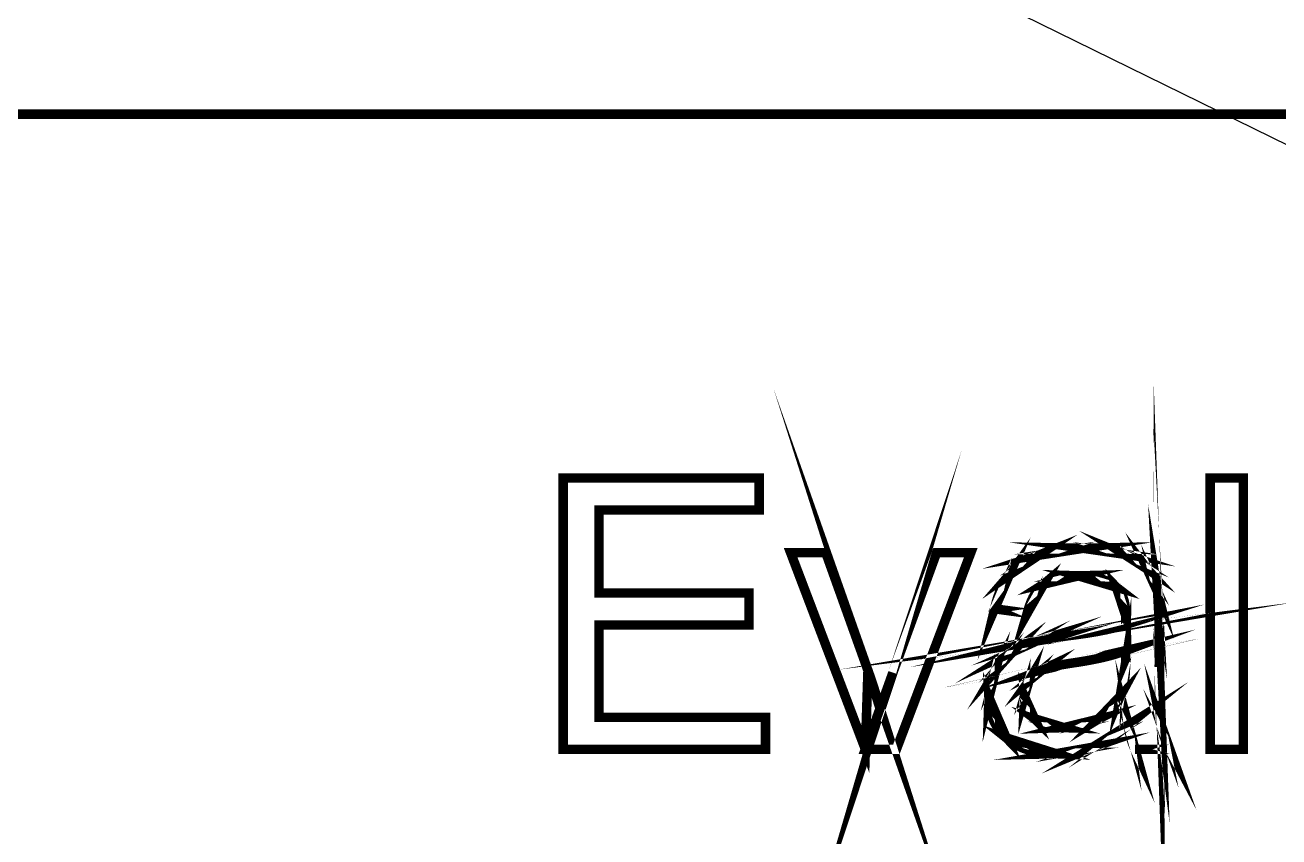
# Model space of a CAD drawing. Extents: x -600 to 1206, y -204 to 1404.
# Drawn here: x 204.3 to 336.7, y 1123.7 to 1209.4 of the extents above; entities that cross this region are included whole.
import ezdxf

# ---------------------------------------------------------------- set-up
doc = ezdxf.new("R2010")
doc.units = 0
doc.layers.get('0').update_dxf_attribs({"linetype": 'CONTINUOUS'})
doc.layers.add('PL', color=7, linetype='CONTINUOUS')

msp = doc.modelspace()

# ---------------------------------------------------------------- linework, layer by layer
at = {"color": 7, "const_width": 1}
for points in [[(0, 1200), (798.26171875, 1200), (798.26171875, 1021.25), (0, 1021.25), (0, 1200)], [(293.28125, 1141.2890625), (293.48533163265313, 1140.7110969387759), (293.68463010204084, 1140.1267538265306), (293.8791454081632, 1139.536033163265), (294.0688775510204, 1138.9389349489797), (294.2538265306123, 1138.3354591836735), (294.4339923469388, 1137.725605867347), (294.609375, 1137.109375), (293.28125, 1141.2890625)], [(323.8671875, 1149.58984375), (323.91382334183686, 1149.3036511479595), (323.95328443877554, 1148.9584661989797), (323.9855707908163, 1148.5542889030612), (324.0106823979592, 1148.091119260204), (324.0286192602041, 1147.5689572704082), (324.039381377551, 1146.9878029336735), (324.04296875, 1146.34765625), (323.8671875, 1149.58984375)], [(261.09375, 1132.96875), (261.09375, 1161.6015625), (281.796875, 1161.6015625), (281.796875, 1158.22265625), (264.8828125, 1158.22265625), (264.8828125, 1149.453125), (280.72265625, 1149.453125), (280.72265625, 1146.09375), (264.8828125, 1146.09375), (264.8828125, 1136.34765625), (282.4609375, 1136.34765625), (282.4609375, 1132.96875), (261.09375, 1132.96875)], [(329.4140625, 1132.96875), (329.4140625, 1161.6015625), (332.9296875, 1161.6015625), (332.9296875, 1132.96875), (329.4140625, 1132.96875)], [(306.66015625, 1147.79296875), (306.8064413265307, 1148.4062101403065), (306.97743941326536, 1148.9847735969388), (307.1731505102041, 1149.5286591198978), (307.393574617347, 1150.0378667091838), (307.6387117346939, 1150.512396364796), (307.90856186224494, 1150.9522480867347), (308.203125, 1151.357421875), (306.66015625, 1147.79296875)], [(308.203125, 1151.357421875), (308.52957589285717, 1151.732501594388), (308.89508928571433, 1152.082071109694), (309.2996651785714, 1152.4061304209183), (309.7433035714286, 1152.7046795280612), (310.2260044642857, 1152.9777184311224), (310.7477678571429, 1153.2252471301022), (311.30859375, 1153.447265625), (308.203125, 1151.357421875)], [(311.30859375, 1153.447265625), (311.90210459183686, 1153.6415816326532), (312.52192283163265, 1153.8060028698978), (313.16804846938766, 1153.9405293367347), (313.84048150510205, 1154.0451610331634), (314.5392219387755, 1154.1198979591836), (315.2642697704082, 1154.1647401147961), (316.015625, 1154.1796875), (311.30859375, 1153.447265625)], [(316.015625, 1154.1796875), (316.7542251275511, 1154.1669323979595), (317.4521683673469, 1154.1286670918366), (318.1094547193877, 1154.0648915816325), (318.7260841836735, 1153.975605867347), (319.3020567602041, 1153.8608099489797), (319.83737244897964, 1153.7205038265306), (320.33203125, 1153.5546875), (316.015625, 1154.1796875)], [(316.015625, 1154.1796875), (316.015625, 1154.1796875)], [(293.0078125, 1132.96875), (285.1171875, 1153.7109375), (288.828125, 1153.7109375), (293.28125, 1141.2890625), (293.28125, 1141.2890625), (293.0078125, 1132.96875)], [(295.91796875, 1141.0546875), (300.52734375, 1153.7109375), (304.140625, 1153.7109375), (296.2890625, 1132.96875), (293.0078125, 1132.96875), (295.91796875, 1141.0546875)], [(311.30859375, 1153.447265625), (311.30859375, 1153.447265625)], [(320.33203125, 1153.5546875), (320.788424744898, 1153.369539221939), (321.2089445153061, 1153.171237244898), (321.59359056122446, 1152.9597815688774), (321.9423628826531, 1152.7351721938776), (322.25526147959187, 1152.497409119898), (322.53228635204084, 1152.2464923469388), (322.7734375, 1151.982421875), (320.33203125, 1153.5546875)], [(320.33203125, 1153.5546875), (320.33203125, 1153.5546875)], [(322.7734375, 1151.982421875), (322.98708545918373, 1151.701610331633), (323.1816007653062, 1151.4004703443877), (323.3569834183673, 1151.079001913265), (323.51323341836735, 1150.7372050382655), (323.65035076530614, 1150.3750797193877), (323.7683354591837, 1149.9926259566328), (323.8671875, 1149.58984375), (322.7734375, 1151.982421875)], [(320.5078125, 1147.05078125), (320.4874840561225, 1147.638711734694), (320.4264987244898, 1148.174824617347), (320.324856505102, 1148.659119897959), (320.1825573979592, 1149.0915975765306), (319.9996014030612, 1149.4722576530612), (319.7759885204082, 1149.801100127551), (319.51171875, 1150.078125), (320.5078125, 1147.05078125)], [(322.7734375, 1151.982421875), (322.7734375, 1151.982421875)], [(308.203125, 1151.357421875), (308.203125, 1151.357421875)], [(311.845703125, 1150.400390625), (311.5206473214287, 1150.1247608418369), (311.220703125, 1149.7945232780614), (310.9458705357143, 1149.4096779336733), (310.69614955357144, 1148.9702248086737), (310.47154017857144, 1148.4761639030612), (310.2720424107143, 1147.9274952168369), (310.09765625, 1147.32421875), (311.845703125, 1150.400390625)], [(315.5078125, 1151.26953125), (314.8256138392857, 1151.2517936862246), (314.19642857142856, 1151.1985809948978), (313.62025669642856, 1151.1098931760203), (313.0970982142858, 1150.9857302295918), (312.626953125, 1150.8260921556123), (312.20982142857144, 1150.6309789540817), (311.845703125, 1150.400390625), (315.5078125, 1151.26953125)], [(311.845703125, 1150.400390625), (311.845703125, 1150.400390625)], [(319.51171875, 1150.078125), (319.099968112245, 1150.3942123724494), (318.6348054846939, 1150.6616709183675), (318.11623086734687, 1150.880500637755), (317.5442442602041, 1151.0507015306123), (316.9188456632653, 1151.1722735969388), (316.2400350765306, 1151.2452168367347), (315.5078125, 1151.26953125), (319.51171875, 1150.078125)], [(315.5078125, 1151.26953125), (315.5078125, 1151.26953125)], [(319.51171875, 1150.078125), (319.51171875, 1150.078125)], [(323.8671875, 1149.58984375), (323.8671875, 1149.58984375)], [(311.09375, 1144.39453125), (311.41103316326536, 1144.4722576530617), (311.7713647959184, 1144.549186862245), (312.17474489795916, 1144.625318877551), (312.62117346938777, 1144.7006536989797), (313.1106505102041, 1144.7751913265306), (313.6431760204082, 1144.848931760204), (314.21875, 1144.921875), (311.09375, 1144.39453125)], [(310.09765625, 1147.32421875), (306.66015625, 1147.79296875), (306.66015625, 1147.79296875), (310.09765625, 1147.32421875)], [(314.21875, 1144.921875), (315.38942920918373, 1145.0709502551024), (316.468431122449, 1145.2279974489797), (317.4557557397959, 1145.3930165816328), (318.3514030612246, 1145.5660076530612), (319.1553730867347, 1145.7469706632653), (319.86766581632656, 1145.935905612245), (320.48828125, 1146.1328125), (314.21875, 1144.921875)], [(319.921875, 1138.57421875), (320.0721460459185, 1138.9377391581638), (320.1992984693878, 1139.3474968112246), (320.30333227040813, 1139.8034917091836), (320.38424744897964, 1140.305723852041), (320.44204400510205, 1140.854193239796), (320.47672193877554, 1141.448899872449), (320.48828125, 1142.08984375), (319.921875, 1138.57421875)], [(308.564453125, 1143.2421875), (308.89110331632656, 1143.452248086735), (309.22931281887753, 1143.647161989796), (309.5790816326531, 1143.8269292091834), (309.9404097576531, 1143.991549744898), (310.3132971938776, 1144.1410235969388), (310.69774394132656, 1144.2753507653063), (311.09375, 1144.39453125), (308.564453125, 1143.2421875)], [(320.48828125, 1146.1328125), (320.49346301020415, 1146.328523596939), (320.49784757653055, 1146.5027104591836), (320.5014349489796, 1146.6553730867347), (320.504225127551, 1146.786511479592), (320.5062181122449, 1146.8961256377552), (320.5074139030612, 1146.9842155612246), (320.5078125, 1147.05078125), (320.48828125, 1146.1328125)], [(320.5078125, 1147.05078125), (320.5078125, 1147.05078125)], [(324.04296875, 1146.34765625), (324.04296875, 1141.66015625), (324.04296875, 1141.66015625), (324.04296875, 1146.34765625)], [(306.748046875, 1141.220703125), (306.9549186862245, 1141.5704719387757), (307.1793287627551, 1141.8999123086735), (307.4212771045918, 1142.2090242346937), (307.6807637117347, 1142.4978077168369), (307.9577885841837, 1142.7662627551022), (308.2523517219388, 1143.0143893494899), (308.564453125, 1143.2421875), (306.748046875, 1141.220703125)], [(306.0546875, 1138.4375), (306.0688376913266, 1138.8673867984696), (306.1112882653061, 1139.286511479592), (306.18203922193874, 1139.6948740433672), (306.2810905612246, 1140.092474489796), (306.40844228316325, 1140.4793128188776), (306.5640943877551, 1140.8553890306123), (306.748046875, 1141.220703125), (306.0546875, 1138.4375)], [(314.21875, 1144.921875), (314.21875, 1144.921875)], [(320.48828125, 1146.1328125), (320.48828125, 1146.1328125)], [(324.04296875, 1141.66015625), (324.04755261479596, 1140.333027742347), (324.0613042091837, 1139.1529815051022), (324.08422353316325, 1138.120017538265), (324.1163105867347, 1137.2341358418366), (324.157565369898, 1136.4953364158164), (324.20798788265313, 1135.9036192602043), (324.267578125, 1135.458984375), (324.04296875, 1141.66015625)], [(320.48828125, 1143.37890625), (319.90234375000006, 1143.1604751275515), (319.23828125000006, 1142.9516103316325), (318.49609374999994, 1142.7523118622446), (317.67578125, 1142.562579719388), (316.77734375, 1142.3824139030612), (315.80078125, 1142.2118144132655), (314.74609375, 1142.05078125), (320.48828125, 1143.37890625)], [(311.09375, 1144.39453125), (311.09375, 1144.39453125)], [(314.74609375, 1142.05078125), (314.1525829081633, 1141.9599011479595), (313.61088966836735, 1141.8658322704082), (313.1210140306122, 1141.7685746173468), (312.682955994898, 1141.6681281887757), (312.29671556122446, 1141.564492984694), (311.96229272959187, 1141.4576690051022), (311.6796875, 1141.34765625), (314.74609375, 1142.05078125)], [(311.6796875, 1141.34765625), (311.43136160714295, 1141.2286750637759), (311.1997767857143, 1141.0949457908162), (310.9849330357143, 1140.9464684311224), (310.7868303571429, 1140.783242984694), (310.60546875, 1140.6052694515306), (310.4408482142857, 1140.4125478316328), (310.29296875, 1140.205078125), (311.6796875, 1141.34765625)], [(308.564453125, 1143.2421875), (308.564453125, 1143.2421875)], [(320.48828125, 1142.08984375), (320.48828125, 1143.37890625), (320.48828125, 1142.08984375)], [(294.609375, 1137.109375), (294.7508769132655, 1137.5916772959185), (294.9075255102041, 1138.1010841836737), (295.07932079081627, 1138.6375956632653), (295.26626275510205, 1139.201211734694), (295.46835140306126, 1139.7919323979593), (295.6855867346939, 1140.4097576530612), (295.91796875, 1141.0546875), (294.609375, 1137.109375)], [(306.748046875, 1141.220703125), (306.748046875, 1141.220703125)], [(310.29296875, 1140.205078125), (310.16342474489807, 1139.9868463010207), (310.05381058673476, 1139.7618383290817), (309.9641262755102, 1139.5300542091836), (309.8943718112245, 1139.2914939413267), (309.8445471938776, 1139.0461575255104), (309.8146524234694, 1138.7940449617347), (309.8046875, 1138.53515625), (310.29296875, 1140.205078125)], [(311.6796875, 1141.34765625), (311.6796875, 1141.34765625)], [(314.74609375, 1142.05078125), (314.74609375, 1142.05078125)], [(317.59765625, 1136.142578125), (318.03252551020415, 1136.4098373724491), (318.43311543367344, 1136.703802614796), (318.79942602040813, 1137.024473852041), (319.1314572704082, 1137.3718510841838), (319.4292091836735, 1137.7459343112246), (319.6926817602041, 1138.1467235331634), (319.921875, 1138.57421875), (317.59765625, 1136.142578125)], [(321.484375, 1132.96875), (321.3360969387756, 1133.288823341837), (321.2037627551021, 1133.624043367347), (321.08737244897964, 1133.9744100765306), (320.9869260204082, 1134.339923469388), (320.90242346938777, 1134.7205835459183), (320.83386479591843, 1135.1163903061224), (320.78125, 1135.52734375), (321.484375, 1132.96875)], [(307.890625, 1134.169921875), (307.40353954081644, 1134.6659757653063), (306.99139030612247, 1135.199896364796), (306.6541772959183, 1135.7716836734694), (306.3919005102041, 1136.3813376913265), (306.20455994897964, 1137.0288584183675), (306.09215561224494, 1137.7142458545918), (306.0546875, 1138.4375), (307.890625, 1134.169921875)], [(310.29296875, 1140.205078125), (310.29296875, 1140.205078125)], [(306.0546875, 1138.4375), (306.0546875, 1138.4375)], [(309.8046875, 1138.53515625), (309.8264110331633, 1138.142936862245), (309.8915816326531, 1137.7698501275509), (310.00019929846934, 1137.415896045918), (310.1522640306123, 1137.081074617347), (310.3477758290816, 1136.7653858418369), (310.5867346938776, 1136.4688297193877), (310.869140625, 1136.19140625), (309.8046875, 1138.53515625)], [(309.8046875, 1138.53515625), (309.8046875, 1138.53515625)], [(319.921875, 1138.57421875), (319.921875, 1138.57421875)], [(324.267578125, 1135.458984375), (324.34072066326536, 1135.0900829081636), (324.4318000637755, 1134.725566007653), (324.54081632653055, 1134.3654336734692), (324.6677694515306, 1134.0096859056123), (324.81265943877554, 1133.6583227040817), (324.97548628826536, 1133.3113440688776), (325.15625, 1132.96875), (324.267578125, 1135.458984375)], [(294.609375, 1137.109375), (294.609375, 1137.109375)], [(313.984375, 1135.25390625), (314.55556441326536, 1135.2720424107144), (315.108418367347, 1135.3264508928569), (315.6429368622449, 1135.4171316964284), (316.1591198979592, 1135.5440848214287), (316.6569674744898, 1135.707310267857), (317.13647959183675, 1135.9068080357142), (317.59765625, 1136.142578125), (313.984375, 1135.25390625)], [(310.869140625, 1136.19140625), (311.1933992346939, 1135.9426817602046), (311.5579161352041, 1135.7322225765306), (311.96269132653055, 1135.5600286989795), (312.4077248086735, 1135.426100127551), (312.89301658163265, 1135.3304368622448), (313.4185666454082, 1135.2730389030612), (313.984375, 1135.25390625), (310.869140625, 1136.19140625)], [(310.869140625, 1136.19140625), (310.869140625, 1136.19140625)], [(317.59765625, 1136.142578125), (317.59765625, 1136.142578125)], [(313.14453125, 1132.5), (312.20025510204096, 1132.5340800382655), (311.32055165816325, 1132.6363201530612), (310.50542091836735, 1132.8067203443877), (309.75486288265313, 1133.045280612245), (309.0688775510204, 1133.3520009566328), (308.4474649234694, 1133.726881377551), (307.890625, 1134.169921875), (313.14453125, 1132.5)], [(320.78125, 1135.52734375), (320.22620376275523, 1135.0729432397961), (319.67713647959187, 1134.6584024234696), (319.1340481505102, 1134.2837213010203), (318.59693877551024, 1133.9488998724491), (318.0658083545918, 1133.6539381377552), (317.5406568877551, 1133.3988360969388), (317.021484375, 1133.18359375), (320.78125, 1135.52734375)], [(313.984375, 1135.25390625), (313.984375, 1135.25390625)], [(320.78125, 1135.52734375), (320.78125, 1135.52734375)], [(324.267578125, 1135.458984375), (324.267578125, 1135.458984375)], [(317.021484375, 1133.18359375), (316.4999202806123, 1133.0022321428573), (315.96759406887753, 1132.8487723214284), (315.4245057397959, 1132.7232142857142), (314.87065529336735, 1132.6255580357144), (314.3060427295918, 1132.5558035714287), (313.7306680484694, 1132.5139508928573), (313.14453125, 1132.5), (317.021484375, 1133.18359375)], [(307.890625, 1134.169921875), (307.890625, 1134.169921875)], [(317.021484375, 1133.18359375), (317.021484375, 1133.18359375)], [(325.15625, 1132.96875), (321.484375, 1132.96875), (321.484375, 1132.96875), (325.15625, 1132.96875)], [(313.14453125, 1132.5), (313.14453125, 1132.5)]]:
    msp.add_lwpolyline(points, dxfattribs=at)
at = {"color": 96}
msp.add_lwpolyline([(0, 1200), (0, 0), (1200, 0), (1200, 1200), (0, 1200)], dxfattribs=at)
at = {"layer": 'PL', "color": 7}
msp.add_lwpolyline([(1181.43797397038, 782.6938101784627), (753.8841177327648, -88.65103054660636), (256.271463279144, -69.8922469093679), (254.13858096989384, -203.845164972401), (30.87083669831543, -201.2212276301368), (-460.1512664468934, -28.452566210430007), (179.177925746278, 1274.485496480902), (1181.43797397038, 782.6938101784627)], dxfattribs=at)

doc.saveas('drawing.dxf')
